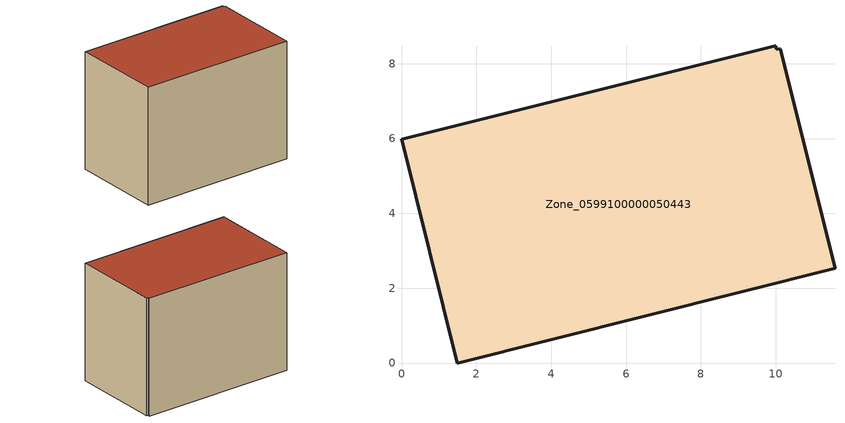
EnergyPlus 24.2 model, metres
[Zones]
Zone_0599100000050443
 floor ground (C_G): 10.12,8.4 11.59,2.53 1.5,0 0,5.98 10,8.48 10.02,8.38 z0
 wall outside (C_F): 1.5,0 11.59,2.53 10.12,8.4 10.02,8.38 10,8.48 0,5.98 1.5,0 z0:7.75
 roof outside (C_R): 11.59,2.53 10.12,8.4 10.02,8.38 10,8.48 0,5.98 1.5,0 z7.75
[BUILDING]
Pand.0599100000050443: North Axis=0; Terrain=City; Loads Convergence Tolerance Value=0.04; Temperature Convergence Tolerance Value=0.4; Solar Distribution=FullExterior; Maximum Number of Warmup Days=25; Minimum Number of Warmup Days=1
[Site:Location]
Rotterdam.The.Hague.AP_ZH_NLD Design_Conditions: Latitude=51.96; Longitude=4.45; Time Zone=1; Elevation=-4.5
[SITE:GROUNDTEMPERATURE:BUILDINGSURFACE]
18, 18, 18, 18, 18, 18, 18, 18, 18, 18, 18, 18
[MATERIAL] Thermal Absorptance=0.9; Solar Absorptance=0.7; Visible Absorptance=0.7
Name | Roughness | Thickness | Conductivity | Density | Specific Heat
G.TI.1965-1974 | MediumSmooth | 0.15 | 0.882353 | 540 | 1210
F.TI.1965-1974 | Rough | 0.3 | 0.697674 | 1920 | 840
R.TI.1965-1974 | MediumRough | 0.2 | 0.232558 | 1500 | 1000
[CONSTRUCTION]
C_G: G.TI.1965-1974
C_F: F.TI.1965-1974
C_R: R.TI.1965-1974
[ZONE]
Zone_0599100000050443: Type=1; Multiplier=1; Ceiling Height=Autocalculate; Volume=Autocalculate; Floor Area=autocalculate; Part of Total Floor Area=Yes
[ZONEINFILTRATION:DESIGNFLOWRATE]
Infil_Zone_0599100000050443: Zone or ZoneList or Space or SpaceList=Zone_0599100000050443; Schedule=AlwaysOn; Design Flow Rate Calculation Method=Flow/Area; Flow Rate per Floor Area=0.003; Constant Term Coefficient=1; Temperature Term Coefficient=0; Velocity Term Coefficient=0; Velocity Squared Term Coefficient=0
[HVACTEMPLATE:ZONE:IDEALLOADSAIRSYSTEM]
Zone_0599100000050443: Maximum Heating Supply Air Temperature=50; Minimum Cooling Supply Air Temperature=13; Maximum Heating Supply Air Humidity Ratio=0.0156; Minimum Cooling Supply Air Humidity Ratio=0.0077; Heating Limit=NoLimit; Cooling Limit=NoLimit; Dehumidification Control Type=ConstantSensibleHeatRatio; Cooling Sensible Heat Ratio=0.7; Dehumidification Setpoint=60; Humidification Control Type=None; Humidification Setpoint=30; Outdoor Air Method=None; Outdoor Air Flow Rate per Person=0.00944; Outdoor Air Flow Rate per Zone Floor Area=0; Outdoor Air Flow Rate per Zone=0; Demand Controlled Ventilation Type=None; Outdoor Air Economizer Type=NoEconomizer; Heat Recovery Type=None; Sensible Heat Recovery Effectiveness=0.7; Latent Heat Recovery Effectiveness=0.65
[ZONECONTROL:THERMOSTAT]
ThermostatControl_Zone_0599100000050443: Zone or ZoneList=Zone_0599100000050443; Control Type Schedule=DualSetpointControlType; Control 1=Thermostat_Zone_0599100000050443; Temperature Difference Between Cutout And Setpoint=0
[THERMOSTATSETPOINT:DUALSETPOINT]
Thermostat_Zone_0599100000050443: Heating Setpoint Temperature Schedule=HeatingSetpoint_Zone_0599100000050443; Cooling Setpoint Temperature Schedule=CoolingSetpoint_Zone_0599100000050443
[SCHEDULE:COMPACT]
HeatingSetpoint_Zone_0599100000050443: Through: 12/31, For: AllDays, Until: 24:00, 21
CoolingSetpoint_Zone_0599100000050443: Through: 12/31, For: AllDays, Until: 24:00, 24
DualSetpointControlType: Through: 12/31, For: AllDays, Until: 24:00, 4
AlwaysOn: Through: 12/31, For: AllDays, Until: 24:00, 1
